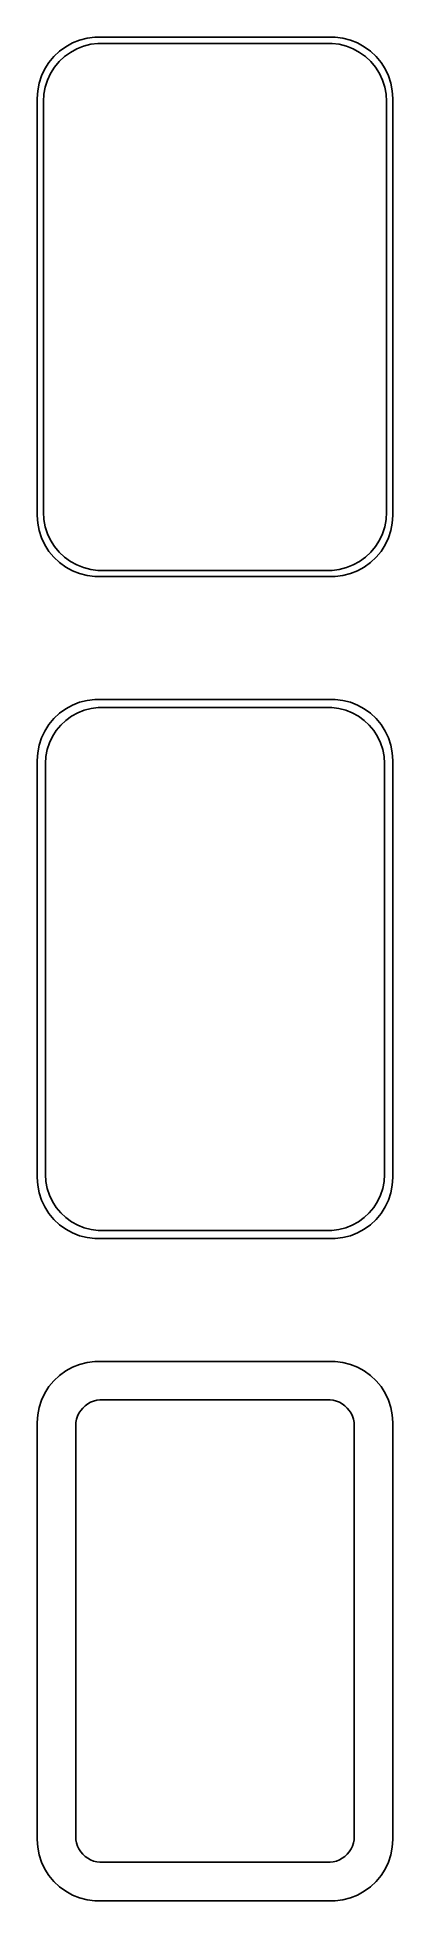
# Model space of a CAD drawing. Header units: metres. Extents: x -14 to 14, y 140 to 292.
import ezdxf

# ---------------------------------------------------------------- set-up
doc = ezdxf.new("R2010")
doc.units = ezdxf.units.M

msp = doc.modelspace()

# ---------------------------------------------------------------- linework, layer by layer
for p, q in [((-10.4369, 291.911), (-11.0451, 291.755)), ((-9.81395, 291.99), (-10.4369, 291.911)), ((9.81395, 291.99), (-9.81395, 291.99)), ((10.4369, 291.911), (9.81395, 291.99)), ((11.0451, 291.755), (10.4369, 291.911)), ((-13.1448, 290.423), (-13.5451, 289.939)), ((-12.6871, 290.853), (-13.1448, 290.423)), ((-12.7126, 290.002), (-12.2778, 290.41)), ((-12.1791, 291.222), (-12.6871, 290.853)), ((-12.2778, 290.41), (-11.7952, 290.761)), ((-11.6289, 291.524), (-12.1791, 291.222)), ((-11.7952, 290.761), (-11.2724, 291.048)), ((-11.0451, 291.755), (-11.6289, 291.524)), ((-11.2724, 291.048), (-10.7178, 291.268)), ((-10.7178, 291.268), (-10.1401, 291.416)), ((-10.1401, 291.416), (-9.54825, 291.491)), ((-9.54825, 291.491), (9.54825, 291.491)), ((9.54825, 291.491), (10.1401, 291.416)), ((10.1401, 291.416), (10.7178, 291.268)), ((10.7178, 291.268), (11.2724, 291.048)), ((11.6289, 291.524), (11.0451, 291.755)), ((11.2724, 291.048), (11.7952, 290.761)), ((12.1791, 291.222), (11.6289, 291.524)), ((11.7952, 290.761), (12.2778, 290.41)), ((12.6871, 290.853), (12.1791, 291.222)), ((12.2778, 290.41), (12.7126, 290.002)), ((13.1448, 290.423), (12.6871, 290.853)), ((13.5451, 289.939), (13.1448, 290.423)), ((-14.1489, 288.841), (-14.3429, 288.243)), ((-13.8815, 289.409), (-14.1489, 288.841)), ((-13.5451, 289.939), (-13.8815, 289.409)), ((-13.6664, 288.499), (-13.4124, 289.038)), ((-13.4124, 289.038), (-13.0928, 289.542)), ((-13.0928, 289.542), (-12.7126, 290.002)), ((12.7126, 290.002), (13.0928, 289.542)), ((13.0928, 289.542), (13.4124, 289.038)), ((13.4124, 289.038), (13.6664, 288.499)), ((13.8815, 289.409), (13.5451, 289.939)), ((14.1489, 288.841), (13.8815, 289.409)), ((14.3429, 288.243), (14.1489, 288.841)), ((-14.4606, 287.627), (-14.5, 287)), ((-14.3429, 288.243), (-14.4606, 287.627)), ((-14, 286.75), (-13.9625, 287.345)), ((-13.9625, 287.345), (-13.8508, 287.931)), ((-13.8508, 287.931), (-13.6664, 288.499)), ((13.6664, 288.499), (13.8508, 287.931)), ((13.8508, 287.931), (13.9625, 287.345)), ((13.9625, 287.345), (14, 286.75)), ((14.4606, 287.627), (14.3429, 288.243)), ((14.5, 287), (14.4606, 287.627)), ((-14.5, 287), (-14.5, 253)), ((-14, 253.25), (-14, 286.75)), ((14, 286.75), (14, 253.25)), ((14.5, 253), (14.5, 287)), ((-14.5, 253), (-14.4606, 252.373)), ((-14.4606, 252.373), (-14.3429, 251.757)), ((-13.9625, 252.655), (-14, 253.25)), ((-13.8508, 252.069), (-13.9625, 252.655)), ((13.9625, 252.655), (13.8508, 252.069)), ((14, 253.25), (13.9625, 252.655)), ((14.3429, 251.757), (14.4606, 252.373)), ((14.4606, 252.373), (14.5, 253)), ((-14.3429, 251.757), (-14.1489, 251.159)), ((-14.1489, 251.159), (-13.8815, 250.591)), ((-13.6664, 251.501), (-13.8508, 252.069)), ((-13.4124, 250.962), (-13.6664, 251.501)), ((-13.0928, 250.458), (-13.4124, 250.962)), ((13.4124, 250.962), (13.0928, 250.458)), ((13.6664, 251.501), (13.4124, 250.962)), ((13.8508, 252.069), (13.6664, 251.501)), ((13.8815, 250.591), (14.1489, 251.159)), ((14.1489, 251.159), (14.3429, 251.757)), ((-13.8815, 250.591), (-13.5451, 250.061)), ((-13.5451, 250.061), (-13.1448, 249.577)), ((-13.1448, 249.577), (-12.6871, 249.147)), ((-12.7126, 249.998), (-13.0928, 250.458)), ((-12.2778, 249.59), (-12.7126, 249.998)), ((-11.7952, 249.239), (-12.2778, 249.59)), ((12.2778, 249.59), (11.7952, 249.239)), ((12.7126, 249.998), (12.2778, 249.59)), ((12.6871, 249.147), (13.1448, 249.577)), ((13.0928, 250.458), (12.7126, 249.998)), ((13.1448, 249.577), (13.5451, 250.061)), ((13.5451, 250.061), (13.8815, 250.591)), ((-12.6871, 249.147), (-12.1791, 248.778)), ((-12.1791, 248.778), (-11.6289, 248.476)), ((-11.2724, 248.952), (-11.7952, 249.239)), ((-11.6289, 248.476), (-11.0451, 248.245)), ((-10.7178, 248.732), (-11.2724, 248.952)), ((-11.0451, 248.245), (-10.4369, 248.089)), ((-10.1401, 248.584), (-10.7178, 248.732)), ((-10.4369, 248.089), (-9.81395, 248.01)), ((-9.54825, 248.509), (-10.1401, 248.584)), ((-9.81395, 248.01), (9.81395, 248.01)), ((9.54825, 248.509), (-9.54825, 248.509)), ((10.1401, 248.584), (9.54825, 248.509)), ((9.81395, 248.01), (10.4369, 248.089)), ((10.7178, 248.732), (10.1401, 248.584)), ((10.4369, 248.089), (11.0451, 248.245)), ((11.2724, 248.952), (10.7178, 248.732)), ((11.0451, 248.245), (11.6289, 248.476)), ((11.7952, 249.239), (11.2724, 248.952)), ((11.6289, 248.476), (12.1791, 248.778)), ((12.1791, 248.778), (12.6871, 249.147)), ((-12.1791, 237.222), (-12.6871, 236.853)), ((-11.6289, 237.524), (-12.1791, 237.222)), ((-11.0451, 237.755), (-11.6289, 237.524)), ((-11.1994, 236.893), (-10.6648, 237.104)), ((-10.4369, 237.911), (-11.0451, 237.755)), ((-10.6648, 237.104), (-10.1079, 237.247)), ((-9.81395, 237.99), (-10.4369, 237.911)), ((-10.1079, 237.247), (-9.53748, 237.319)), ((9.81395, 237.99), (-9.81395, 237.99)), ((-9.53748, 237.319), (9.53748, 237.319)), ((9.53748, 237.319), (10.1079, 237.247)), ((10.4369, 237.911), (9.81395, 237.99)), ((10.1079, 237.247), (10.6648, 237.104)), ((11.0451, 237.755), (10.4369, 237.911)), ((10.6648, 237.104), (11.1994, 236.893)), ((11.6289, 237.524), (11.0451, 237.755)), ((12.1791, 237.222), (11.6289, 237.524)), ((12.6871, 236.853), (12.1791, 237.222)), ((-13.5451, 235.939), (-13.8815, 235.409)), ((-13.1448, 236.423), (-13.5451, 235.939)), ((-12.6871, 236.853), (-13.1448, 236.423)), ((-12.954, 235.441), (-12.5875, 235.884)), ((-12.5875, 235.884), (-12.1684, 236.278)), ((-12.1684, 236.278), (-11.7032, 236.616)), ((-11.7032, 236.616), (-11.1994, 236.893)), ((11.1994, 236.893), (11.7032, 236.616)), ((11.7032, 236.616), (12.1684, 236.278)), ((12.1684, 236.278), (12.5875, 235.884)), ((12.5875, 235.884), (12.954, 235.441)), ((13.1448, 236.423), (12.6871, 236.853)), ((13.5451, 235.939), (13.1448, 236.423)), ((13.8815, 235.409), (13.5451, 235.939)), ((-14.3429, 234.243), (-14.4606, 233.627)), ((-14.1489, 234.841), (-14.3429, 234.243)), ((-13.8815, 235.409), (-14.1489, 234.841)), ((-13.6846, 233.889), (-13.5069, 234.435)), ((-13.5069, 234.435), (-13.2621, 234.956)), ((-13.2621, 234.956), (-12.954, 235.441)), ((12.954, 235.441), (13.2621, 234.956)), ((13.2621, 234.956), (13.5069, 234.435)), ((13.5069, 234.435), (13.6846, 233.889)), ((14.1489, 234.841), (13.8815, 235.409)), ((14.3429, 234.243), (14.1489, 234.841)), ((14.4606, 233.627), (14.3429, 234.243)), ((-14.4606, 233.627), (-14.5, 233)), ((-14.5, 233), (-14.5, 199)), ((-13.8284, 232.75), (-13.7923, 233.324)), ((-13.8284, 199.25), (-13.8284, 232.75)), ((-13.7923, 233.324), (-13.6846, 233.889)), ((13.6846, 233.889), (13.7923, 233.324)), ((13.7923, 233.324), (13.8284, 232.75)), ((13.8284, 232.75), (13.8284, 199.25)), ((14.5, 233), (14.4606, 233.627)), ((14.5, 199), (14.5, 233)), ((-13.7923, 198.676), (-13.8284, 199.25)), ((13.8284, 199.25), (13.7923, 198.676)), ((-14.5, 199), (-14.4606, 198.373)), ((-14.4606, 198.373), (-14.3429, 197.757)), ((-14.3429, 197.757), (-14.1489, 197.159)), ((-13.6846, 198.111), (-13.7923, 198.676)), ((-13.5069, 197.565), (-13.6846, 198.111)), ((13.6846, 198.111), (13.5069, 197.565)), ((13.7923, 198.676), (13.6846, 198.111)), ((14.1489, 197.159), (14.3429, 197.757)), ((14.3429, 197.757), (14.4606, 198.373)), ((14.4606, 198.373), (14.5, 199)), ((-14.1489, 197.159), (-13.8815, 196.591)), ((-13.8815, 196.591), (-13.5451, 196.061)), ((-13.5451, 196.061), (-13.1448, 195.577)), ((-13.2621, 197.044), (-13.5069, 197.565)), ((-12.954, 196.559), (-13.2621, 197.044)), ((-12.5875, 196.116), (-12.954, 196.559)), ((-12.1684, 195.722), (-12.5875, 196.116)), ((12.5875, 196.116), (12.1684, 195.722)), ((12.954, 196.559), (12.5875, 196.116)), ((13.2621, 197.044), (12.954, 196.559)), ((13.1448, 195.577), (13.5451, 196.061)), ((13.5069, 197.565), (13.2621, 197.044)), ((13.5451, 196.061), (13.8815, 196.591)), ((13.8815, 196.591), (14.1489, 197.159)), ((-13.1448, 195.577), (-12.6871, 195.147)), ((-12.6871, 195.147), (-12.1791, 194.778)), ((-12.1791, 194.778), (-11.6289, 194.476)), ((-11.7032, 195.384), (-12.1684, 195.722)), ((-11.1994, 195.107), (-11.7032, 195.384)), ((-10.6648, 194.896), (-11.1994, 195.107)), ((-10.1079, 194.753), (-10.6648, 194.896)), ((-9.53748, 194.681), (-10.1079, 194.753)), ((9.53748, 194.681), (-9.53748, 194.681)), ((10.1079, 194.753), (9.53748, 194.681)), ((10.6648, 194.896), (10.1079, 194.753)), ((11.1994, 195.107), (10.6648, 194.896)), ((11.7032, 195.384), (11.1994, 195.107)), ((11.6289, 194.476), (12.1791, 194.778)), ((12.1684, 195.722), (11.7032, 195.384)), ((12.1791, 194.778), (12.6871, 195.147)), ((12.6871, 195.147), (13.1448, 195.577)), ((-11.6289, 194.476), (-11.0451, 194.245)), ((-11.0451, 194.245), (-10.4369, 194.089)), ((-10.4369, 194.089), (-9.81395, 194.01)), ((-9.81395, 194.01), (9.81395, 194.01)), ((9.81395, 194.01), (10.4369, 194.089)), ((10.4369, 194.089), (11.0451, 194.245)), ((11.0451, 194.245), (11.6289, 194.476)), ((-10.4369, 183.911), (-11.0451, 183.755)), ((-9.81395, 183.99), (-10.4369, 183.911)), ((9.81395, 183.99), (-9.81395, 183.99)), ((10.4369, 183.911), (9.81395, 183.99)), ((11.0451, 183.755), (10.4369, 183.911)), ((-13.1448, 182.423), (-13.5451, 181.939)), ((-12.6871, 182.853), (-13.1448, 182.423)), ((-12.1791, 183.222), (-12.6871, 182.853)), ((-11.6289, 183.524), (-12.1791, 183.222)), ((-11.0451, 183.755), (-11.6289, 183.524)), ((11.6289, 183.524), (11.0451, 183.755)), ((12.1791, 183.222), (11.6289, 183.524)), ((12.6871, 182.853), (12.1791, 183.222)), ((13.1448, 182.423), (12.6871, 182.853)), ((13.5451, 181.939), (13.1448, 182.423)), ((-13.8815, 181.409), (-14.1489, 180.841)), ((-13.5451, 181.939), (-13.8815, 181.409)), ((13.8815, 181.409), (13.5451, 181.939)), ((14.1489, 180.841), (13.8815, 181.409)), ((-14.4606, 179.627), (-14.5, 179)), ((-14.3429, 180.243), (-14.4606, 179.627)), ((-14.1489, 180.841), (-14.3429, 180.243)), ((-11.2934, 179.275), (-11.2115, 179.527)), ((-11.2115, 179.527), (-11.0987, 179.766)), ((-11.0987, 179.766), (-10.9567, 179.99)), ((-10.9567, 179.99), (-10.7878, 180.194)), ((-10.7878, 180.194), (-10.5947, 180.375)), ((-10.5947, 180.375), (-10.3804, 180.531)), ((-10.3804, 180.531), (-10.1482, 180.659)), ((-10.1482, 180.659), (-9.9019, 180.756)), ((-9.9019, 180.756), (-9.64529, 180.822)), ((-9.64529, 180.822), (-9.38246, 180.855)), ((-9.38246, 180.855), (9.38246, 180.855)), ((9.38246, 180.855), (9.64529, 180.822)), ((9.64529, 180.822), (9.9019, 180.756)), ((9.9019, 180.756), (10.1482, 180.659)), ((10.1482, 180.659), (10.3804, 180.531)), ((10.3804, 180.531), (10.5947, 180.375)), ((10.5947, 180.375), (10.7878, 180.194)), ((10.7878, 180.194), (10.9567, 179.99)), ((10.9567, 179.99), (11.0987, 179.766)), ((11.0987, 179.766), (11.2115, 179.527)), ((11.2115, 179.527), (11.2934, 179.275)), ((14.3429, 180.243), (14.1489, 180.841)), ((14.4606, 179.627), (14.3429, 180.243)), ((14.5, 179), (14.4606, 179.627)), ((-14.5, 179), (-14.5, 145)), ((-11.3596, 178.75), (-11.343, 179.014)), ((-11.3596, 145.25), (-11.3596, 178.75)), ((-11.343, 179.014), (-11.2934, 179.275)), ((11.2934, 179.275), (11.343, 179.014)), ((11.343, 179.014), (11.3596, 178.75)), ((11.3596, 178.75), (11.3596, 145.25)), ((14.5, 145), (14.5, 179)), ((-14.5, 145), (-14.4606, 144.373)), ((-11.343, 144.986), (-11.3596, 145.25)), ((-11.2934, 144.725), (-11.343, 144.986)), ((-11.2115, 144.473), (-11.2934, 144.725)), ((-11.0987, 144.234), (-11.2115, 144.473)), ((11.2115, 144.473), (11.0987, 144.234)), ((11.2934, 144.725), (11.2115, 144.473)), ((11.343, 144.986), (11.2934, 144.725)), ((11.3596, 145.25), (11.343, 144.986)), ((14.4606, 144.373), (14.5, 145)), ((-14.4606, 144.373), (-14.3429, 143.757)), ((-14.3429, 143.757), (-14.1489, 143.159)), ((-14.1489, 143.159), (-13.8815, 142.591)), ((-10.9567, 144.01), (-11.0987, 144.234)), ((-10.7878, 143.806), (-10.9567, 144.01)), ((-10.5947, 143.625), (-10.7878, 143.806)), ((-10.3804, 143.469), (-10.5947, 143.625)), ((-10.1482, 143.341), (-10.3804, 143.469)), ((-9.9019, 143.244), (-10.1482, 143.341)), ((-9.64529, 143.178), (-9.9019, 143.244)), ((-9.38246, 143.145), (-9.64529, 143.178)), ((9.38246, 143.145), (-9.38246, 143.145)), ((9.64529, 143.178), (9.38246, 143.145)), ((9.9019, 143.244), (9.64529, 143.178)), ((10.1482, 143.341), (9.9019, 143.244)), ((10.3804, 143.469), (10.1482, 143.341)), ((10.5947, 143.625), (10.3804, 143.469)), ((10.7878, 143.806), (10.5947, 143.625)), ((10.9567, 144.01), (10.7878, 143.806)), ((11.0987, 144.234), (10.9567, 144.01)), ((13.8815, 142.591), (14.1489, 143.159)), ((14.1489, 143.159), (14.3429, 143.757)), ((14.3429, 143.757), (14.4606, 144.373)), ((-13.8815, 142.591), (-13.5451, 142.061)), ((-13.5451, 142.061), (-13.1448, 141.577)), ((-13.1448, 141.577), (-12.6871, 141.147)), ((12.6871, 141.147), (13.1448, 141.577)), ((13.1448, 141.577), (13.5451, 142.061)), ((13.5451, 142.061), (13.8815, 142.591)), ((-12.6871, 141.147), (-12.1791, 140.778)), ((-12.1791, 140.778), (-11.6289, 140.476)), ((-11.6289, 140.476), (-11.0451, 140.245)), ((-11.0451, 140.245), (-10.4369, 140.089)), ((-10.4369, 140.089), (-9.81395, 140.01)), ((-9.81395, 140.01), (9.81395, 140.01)), ((9.81395, 140.01), (10.4369, 140.089)), ((10.4369, 140.089), (11.0451, 140.245)), ((11.0451, 140.245), (11.6289, 140.476)), ((11.6289, 140.476), (12.1791, 140.778)), ((12.1791, 140.778), (12.6871, 141.147))]:
    msp.add_line(p, q)

doc.saveas('drawing.dxf')
